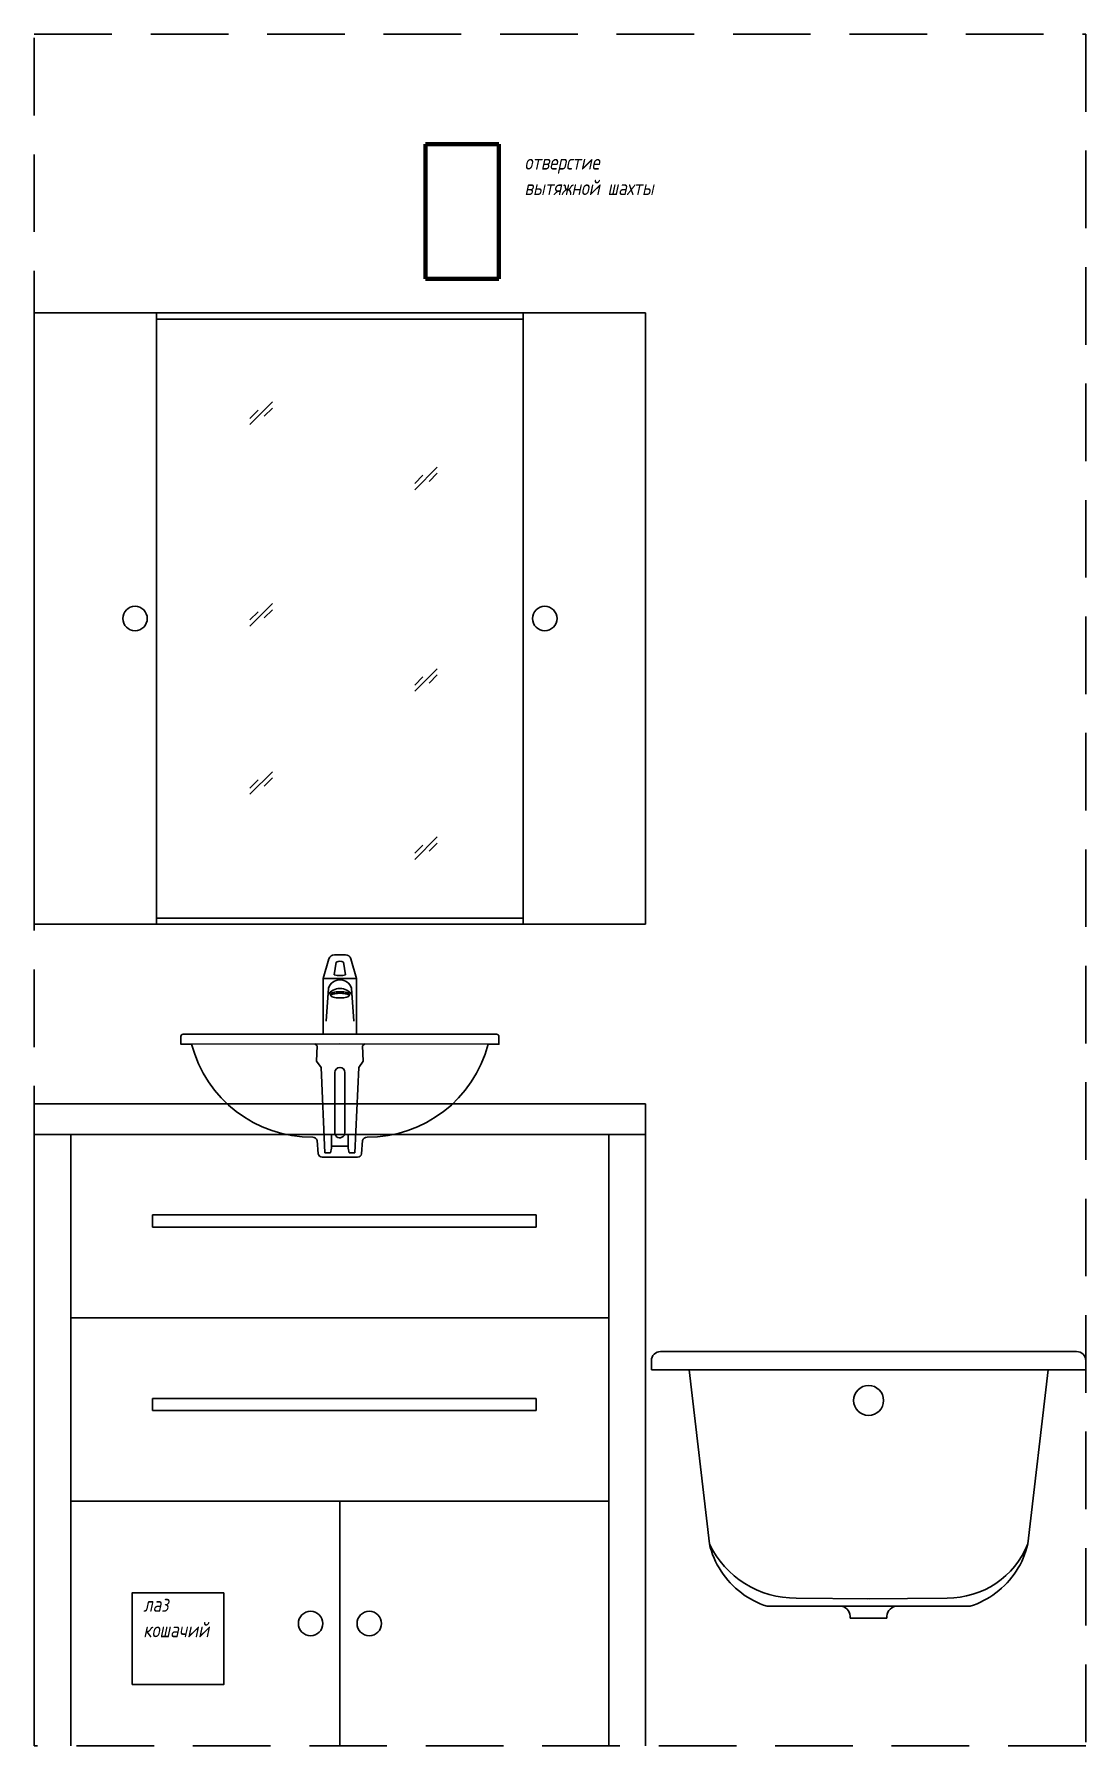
# Model space of a CAD drawing. Header units: millimetres. Extents: x 116 to 1836, y 1868 to 4668.
import ezdxf

# ---------------------------------------------------------------- set-up
doc = ezdxf.new("R2010")
doc.units = ezdxf.units.MM
doc.linetypes.add('DASHED', pattern=[19.05, 12.7, -6.35])
doc.layers.add('01 Черновое', color=7, linetype='Continuous', lineweight=100)
for name, color, linetype in [('WC-DET', 15, 'Continuous'), ('WC-DET1', 8, 'Continuous'), ('WC-OUTL', 7, 'Continuous')]:
    doc.layers.add(name, color=color, linetype=linetype)
doc.styles.add('ГОСТ-ISOCPEUR', font='isocpeui.ttf', dxfattribs={"width": 0.8})

# ---------------------------------------------------------------- blocks, each defined once
blk = doc.blocks.new('A$C91E4')
at = {"layer": 'WC-DET', "color": 7}
blk.add_line((0.056, 0.2924), (0.0011, 0.2924), dxfattribs=at)
blk.add_lwpolyline([(0.0059, 0.2227), (0.01, 0.2767, -0.741267), (0.0474, 0.2767), (0.0515, 0.2227)], format="xyb", dxfattribs=at)
blk.add_arc((0.0287, 0.2535), 0.023, 31.6515, 148.3091, dxfattribs=at)
at = {"layer": 'WC-DET1'}
for p, q in [((0.0136, 0.2671), (0.0136, 0.2646)), ((0.0438, 0.2671), (0.0438, 0.2646))]:
    blk.add_line(p, q, dxfattribs=at)
for points in [[(0.0227, 0.3193), (0.0193, 0.2988, 0.169183)], [(0.0344, 0.3193), (0.0378, 0.2988, -0.169183)], [(0.0438, 0.2671, 0.259522), (0.0432, 0.2682, 0.076064), (0.0394, 0.2698, 0.036376), (0.0349, 0.2706, 0.026507), (0.0287, 0.271, 0.026507), (0.0225, 0.2706, 0.036376), (0.018, 0.2698, 0.076064), (0.0142, 0.2682, 0.259522), (0.0136, 0.2671, 0.259522)]]:
    blk.add_lwpolyline(points, format="xyb", dxfattribs=at)
for points in [[(0.0136, 0.2646, 0.259522), (0.0142, 0.2635, 0.076064), (0.018, 0.2618, 0.036376), (0.0225, 0.261, 0.026507), (0.0287, 0.2607, 0.026507), (0.0349, 0.261, 0.036376), (0.0394, 0.2618, 0.076064), (0.0432, 0.2635, 0.259522), (0.0438, 0.2646, 0.259522), (0.0432, 0.2657, 0.076064), (0.0394, 0.2673, 0.036376), (0.0349, 0.2681, 0.026507), (0.0287, 0.2685, 0.026507), (0.0225, 0.2681, 0.036376), (0.018, 0.2673, 0.076064), (0.0142, 0.2657, 0.259522)], [(0.0204, 0.0421), (0.0204, 0.139, -1), (0.0367, 0.139), (0.0367, 0.0402, -1.117162)]]:
    blk.add_lwpolyline(points, format="xyb", close=True, dxfattribs=at)
at = {"layer": 'WC-DET1', "color": 7}
blk.add_lwpolyline([(0.0011, 0.2014), (0.0286, 0.2014), (0.056, 0.2014, -0.414214)], format="xyb", dxfattribs=at)
for points in [[(-0.2139, 0.1852), (0.0286, 0.1856)], [(0.271, 0.1852), (0.0286, 0.1856)]]:
    blk.add_lwpolyline(points, dxfattribs=at)
at = {"layer": 'WC-DET1'}
for points in [[(-0.0123, 0.1855), (-0.0086, 0.1824), (-0.0095, 0.1571), (-0.0023, 0.1471), (0.0041, 0.0076), (0.0132, 0.0076), (0.015, 0.0149), (0.015, 0.0357)], [(0.0694, 0.1855), (0.0657, 0.1824), (0.0666, 0.1571), (0.0594, 0.1471), (0.053, 0.0076), (0.044, 0.0076), (0.0422, 0.0149), (0.0422, 0.0357)], [(0.015, 0.0185), (0.0286, 0.0185)], [(0.0422, 0.0185), (0.0286, 0.0185)]]:
    blk.add_lwpolyline(points, dxfattribs=at)
for centre, radius, start, end in [((0.0286, 0.3106), 0.0105, 56.062, 123.938), ((0.0286, 0.329), 0.0316, 252.9385, 287.0615)]:
    blk.add_arc(centre, radius, start, end, dxfattribs=at)
at = {"layer": 'WC-OUTL'}
for p, q in [((0.0011, 0.2924), (0.0011, 0.2583)), ((0.056, 0.2606), (0.056, 0.2924)), ((0.0011, 0.2583), (0.0011, 0.2014)), ((0.056, 0.2014), (0.056, 0.2606))]:
    blk.add_line(p, q, dxfattribs=at)
for points in [[(0.0286, 0.3314), (0.0196, 0.3314, 0.332909), (0.0107, 0.3247), (0.0012, 0.2924)], [(0.0286, 0.3314), (0.0375, 0.3314, -0.332909), (0.0465, 0.3247), (0.0559, 0.2924)], [(0.0286, 0.0004), (-0.0004, 0.0004, -0.41069), (-0.0068, 0.0058), (-0.0086, 0.0276, 0.337218), (-0.0158, 0.033, -0.34395), (-0.2139, 0.1852), (-0.2316, 0.1851), (-0.2316, 0.1977, -0.414214), (-0.2278, 0.2014), (0.0011, 0.2014)], [(0.056, 0.2014), (0.285, 0.2014, -0.414214), (0.2887, 0.1977), (0.2887, 0.1851), (0.271, 0.1852, -0.34395), (0.073, 0.033, 0.337218), (0.0657, 0.0276), (0.0639, 0.0058, -0.41069), (0.0576, 0.0004), (0.0286, 0.0004)]]:
    blk.add_lwpolyline(points, format="xyb", dxfattribs=at)

msp = doc.modelspace()

# ---------------------------------------------------------------- linework, layer by layer
for p, q in [((115.8, 3212.6), (115.8, 4212.6)), ((115.8, 4212.6), (315.8, 4212.6)), ((315.8, 3212.6), (315.8, 4212.6)), ((315.8, 4212.6), (915.8, 4212.6)), ((315.8, 4202.6), (915.8, 4202.6)), ((915.8, 3212.6), (915.8, 4212.6)), ((1115.8, 4212.6), (915.8, 4212.6)), ((1115.8, 3212.6), (1115.8, 4212.6)), ((505.5, 4067), (468.5, 4030)), ((468.5, 4040.1), (481.9, 4053.6)), ((505.5, 4056.8), (492, 4043.4)), ((775.1, 3960.4), (738.1, 3923.4)), ((775.1, 3950.2), (761.7, 3936.8)), ((738.1, 3933.5), (751.5, 3947)), ((505.5, 3737.1), (468.5, 3700.1)), ((505.5, 3727), (492, 3713.5)), ((468.5, 3710.3), (481.9, 3723.7)), ((775.1, 3630.5), (738.1, 3593.5)), ((738.1, 3603.7), (751.5, 3617.1)), ((775.1, 3620.4), (761.7, 3606.9)), ((505.5, 3462), (468.5, 3425.1)), ((468.5, 3435.2), (481.9, 3448.6)), ((505.5, 3451.9), (492, 3438.5)), ((775.1, 3355.4), (738.1, 3318.5)), ((738.1, 3328.6), (751.5, 3342)), ((775.1, 3345.3), (761.7, 3331.9)), ((315.8, 3222.6), (915.8, 3222.6)), ((115.8, 3212.6), (315.8, 3212.6)), ((315.8, 3212.6), (915.8, 3212.6)), ((1115.8, 3212.6), (915.8, 3212.6)), ((115.8, 2918.5), (1115.8, 2918.5)), ((1115.8, 2918.5), (1115.8, 2868.5)), ((115.8, 2868.5), (1115.8, 2868.5)), ((115.8, 2868.5), (115.8, 1868.5)), ((175.8, 2868.5), (175.8, 1868.5)), ((1055.8, 2868.5), (1055.8, 1868.5)), ((1115.8, 2868.5), (1115.8, 1868.5)), ((309.5, 2736.8), (936.6, 2736.8)), ((309.5, 2736.8), (309.5, 2716.7)), ((309.5, 2716.7), (936.6, 2716.7)), ((936.6, 2736.8), (936.6, 2716.7)), ((175.8, 2568.5), (1055.8, 2568.5)), ((309.5, 2436.8), (936.6, 2436.8)), ((309.5, 2436.8), (309.5, 2416.7)), ((936.6, 2436.8), (936.6, 2416.7)), ((309.5, 2416.7), (936.6, 2416.7)), ((175.8, 2268.5), (1055.8, 2268.5)), ((615.8, 2268.5), (615.8, 1868.5))]:
    msp.add_line(p, q)
at = {"linetype": 'DASHED', "ltscale": 10}
msp.add_lwpolyline([(1835.8, 1868.5), (115.8, 1868.5), (115.8, 4668.5), (1835.8, 4668.5)], close=True, dxfattribs=at)
msp.add_lwpolyline([(275.8, 1968.5), (275.8, 2118.5), (425.8, 2118.5), (425.8, 1968.5)], close=True)
for centre in [(280.7, 3712.6), (950.9, 3712.6), (567.8, 2068.5), (663.8, 2068.5)]:
    msp.add_circle(centre, 20)
at = {"layer": '01 Черновое'}
for p, q in [((755.8, 4488.5), (755.8, 4268.5)), ((875.8, 4488.5), (755.8, 4488.5)), ((875.8, 4488.5), (875.8, 4268.5)), ((875.8, 4268.5), (755.8, 4268.5))]:
    msp.add_line(p, q, dxfattribs=at)
at = {"layer": 'WC-DET1'}
for points in [[(1187, 2483.4), (1220.1, 2199, 0.175666), (1272.5, 2118.5)], [(1774.3, 2483.4), (1741.2, 2199, -0.175666), (1688.7, 2118.5)], [(1481.6, 2109.1), (1362.3, 2110.2, -0.293395), (1220.1, 2199, 4.450419)], [(1479.6, 2109.1), (1608.9, 2110.2, 0.308855), (1741.2, 2199, -4.450419)], [(1272.5, 2118.5, 0.084346), (1314.4, 2096.8), (1338.3, 2096.8)], [(1688.7, 2118.5, -0.084346), (1646.8, 2096.8), (1622.9, 2096.8)], [(1450.6, 2077.1, 0.385462), (1436.6, 2096.8, -45.937747)], [(1510.6, 2077.1, -0.385462), (1524.6, 2096.8, 45.937747)]]:
    msp.add_lwpolyline(points, format="xyb", dxfattribs=at)
for points in [[(1338.3, 2096.8), (1430.6, 2096.8)], [(1430.6, 2096.8), (1436.6, 2096.8)], [(1436.6, 2096.8), (1481.6, 2096.8)], [(1450.6, 2077.1), (1510.6, 2077.1)], [(1524.6, 2096.8), (1479.6, 2096.8)], [(1530.6, 2096.8), (1524.6, 2096.8)], [(1622.9, 2096.8), (1530.6, 2096.8)]]:
    msp.add_lwpolyline(points, dxfattribs=at)
msp.add_circle((1480.6, 2433.4), 24.5, dxfattribs=at)
at = {"layer": 'WC-OUTL'}
for points in [[(1484.6, 2513.4), (1140.4, 2513.4, 0.414214), (1125.4, 2498.4), (1125.4, 2483.4)], [(1476.7, 2513.4), (1820.8, 2513.4, -0.414214), (1835.8, 2498.4), (1835.8, 2483.4)]]:
    msp.add_lwpolyline(points, format="xyb", dxfattribs=at)
for points in [[(1125.4, 2483.4), (1187, 2483.4)], [(1125.4, 2483.4), (1187, 2483.4)], [(1187, 2483.4), (1484.2, 2483.4)], [(1774.3, 2483.4), (1477, 2483.4)], [(1835.8, 2483.4), (1774.3, 2483.4)], [(1835.8, 2483.4), (1774.3, 2483.4)]]:
    msp.add_lwpolyline(points, dxfattribs=at)

# ---------------------------------------------------------------- block references
at = {"layer": 'WC-OUTL', "xscale": 1000, "yscale": 1000, "zscale": 1000}
msp.add_blockref('A$C91E4', (587.2, 2831.1), dxfattribs=at)

# ---------------------------------------------------------------- texts
at = {"char_height": 25, "width": 466.409, "attachment_point": 1, "style": 'ГОСТ-ISOCPEUR'}
for s, insert in [('{отверстие\\Pвытяжной шахты}', (917.7, 4472)), ('{лаз\\Pкошачий}', (294.1, 2112.6))]:
    msp.add_mtext(s, dxfattribs=dict(at, insert=insert))

doc.saveas('drawing.dxf')
